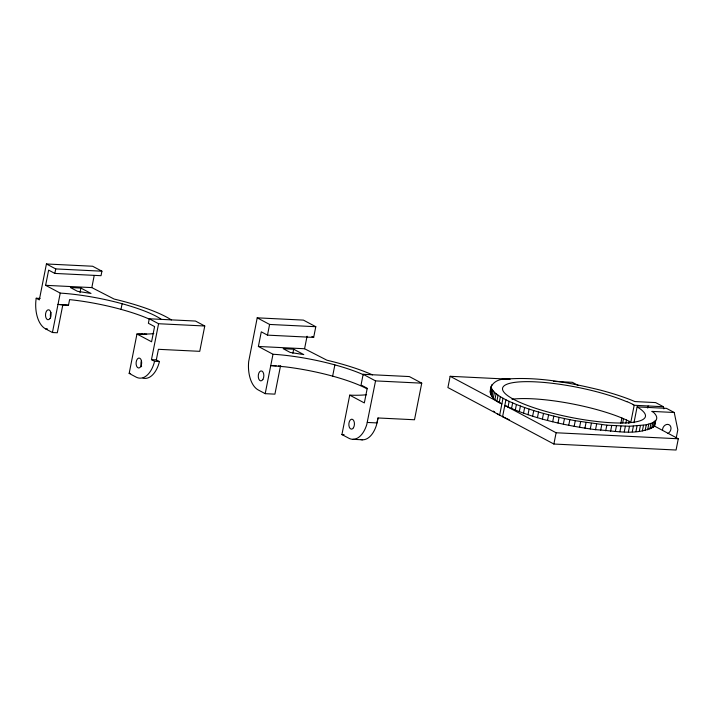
<?xml version="1.0" encoding="UTF-8"?>
<svg xmlns="http://www.w3.org/2000/svg" width="714" height="714" viewBox="0 0 714 714"><rect width="100%" height="100%" fill="white"/><g stroke="black" fill="none" stroke-linecap="round" stroke-linejoin="round"><path stroke-width="1.07" d="M655.738 420.519L654.622 426.151L678.3 438.771L676.069 450.025L553.877 444.028L447.91 387.559L450.141 376.296L501.888 403.865C483.449 396.877 488.43 377.938 507.618 378.973C538.543 376.787 569.469 382.597 599.403 389.871A84.261 17.805 11.2 0 1 631.613 400.197L634.916 401.571L655.639 402.589L663.413 406.73L663.859 408.89M490.17 392.62L491.384 385.819M40.109 298.434L36.218 298.238L35.914 300.424A26.454 14.798 -87.2 0 0 45.5 328.824L52.434 332.519L57.298 332.76L62.859 304.664M363.158 374.297L375.546 380.901L366.782 424.509A26.454 14.798 -87.2 0 1 348.851 438.244L341.926 434.558L349.726 395.145L364.336 402.928L367.237 388.291L361.043 384.989L363.158 374.297L409.345 376.564L421.742 383.168L414.495 419.761L378.027 417.967L376.51 424.991A26.454 14.798 -87.2 0 1 360.579 439.521M620.859 423.277L621.894 418.002L620.314 417.36A72.81 15.387 11.2 0 0 511.965 399.224M622.679 422.902L623.509 418.69L621.894 418.002M625.866 423.179L626.481 420.01L623.509 418.69M628.82 423.447L629.23 421.331L626.481 420.01M160.953 319.042A72.81 15.387 11.2 0 0 124.959 304.53L120.612 303.325A72.81 15.387 11.2 0 0 61.779 293.204L60.235 293.115L45.625 285.323L48.641 270.124L54.835 273.426L101.022 275.693L101.915 271.195L92.624 266.242L46.428 263.975L39.315 299.889L36.218 298.238M54.835 273.426L55.728 268.919L46.428 263.975M52.434 332.519L60.235 293.115M68.482 305.244L57.995 304.423L68.482 305.244L69.597 299.621L73.551 300.058A72.81 15.387 11.2 0 1 119.497 308.957L123.843 310.162A72.81 15.387 11.2 0 1 149.815 319.337M79.977 292.758L80.905 288.072L70.436 287.555L77.487 291.312L90.999 293.445L80.905 288.072M171.405 319.952A84.555 17.868 11.2 0 0 114.133 299.059L91.82 287.599L94.186 275.649M120.996 309.367L122.112 303.736M136.963 334L151.573 341.783L154.581 326.584L148.387 323.281L149.28 318.783L158.579 323.728L151.466 359.651L154.563 361.302L154.019 363.364A26.454 14.798 -87.2 0 1 136.097 377.099L129.163 373.413L136.963 334L146.691 334.473L145.942 334.081M141.827 334.241L141.943 333.634M142.952 378.134A26.454 14.798 -87.2 0 0 158.883 363.604L159.418 361.543L156.321 359.892L158.419 349.307L199.75 351.333L204.766 326.003L195.466 321.05L149.28 318.783M363.694 374.85A72.81 15.387 11.2 0 0 337.722 365.675L333.376 364.47A72.81 15.387 11.2 0 0 274.542 354.349L272.998 354.26L258.388 346.468L261.288 331.832L267.482 335.134L313.669 337.41L315.793 326.709L303.396 320.104L257.21 317.837L248.677 361.57A26.454 14.798 -87.2 0 0 258.263 389.969L265.197 393.664L274.917 394.146L280.486 366.05L278.326 365.943M267.482 335.134L269.597 324.442L257.21 317.837M265.197 393.664L272.998 354.26M292.856 353.305L293.668 349.217L283.199 348.7L290.25 352.457L303.762 354.59L293.668 349.217M372.521 374.895A84.555 17.868 11.2 0 0 326.896 360.204L304.575 348.744L307.065 336.196M332.644 376.144L334.866 364.881M378.027 417.967L377.046 422.929L367.326 422.447M491.83 384.721L490.268 391.45M490.438 393.851L491.286 386.988M491.045 395.145L492.16 389.523L491.544 388.229M492.008 396.502L493.124 390.87L492.16 389.523M493.32 397.894L494.436 392.272L493.124 390.87M494.972 399.34L496.087 393.709L494.436 392.272M496.953 400.822L498.069 395.19L496.087 393.709M499.264 402.33L500.38 396.698L498.069 395.19M500.38 396.698L503.004 398.233L499.657 415.12L497.033 413.584M503.004 398.233L505.931 399.786L502.585 416.673L509.305 419.805M654.622 426.151C637.236 436.522 614.709 430.578 595.521 429.685C565.649 425.562 535.732 419.172 508.038 406.971L509.144 401.348L505.931 399.786M511.527 408.542L512.643 402.91L509.144 401.348M515.294 410.104L516.409 404.472L512.643 402.91M519.301 411.657L520.417 406.034L516.409 404.472M523.532 413.201L524.647 407.569L520.417 406.034M527.985 414.718L529.101 409.086L524.647 407.569M532.626 416.2L533.742 410.577L529.101 409.086M537.437 417.654L538.552 412.023L533.742 410.577M542.399 419.064L543.515 413.433L538.552 412.023M547.495 420.43L548.611 414.798L543.515 413.433M552.698 421.742L553.814 416.11L548.611 414.798M553.877 444.028L556.108 432.764L504.816 405.409L508.038 406.971M557.991 422.991L559.107 417.36L553.814 416.11M563.346 424.178L564.462 418.547L559.107 417.36M568.737 425.294L569.852 419.662L564.462 418.547M574.154 426.338L575.27 420.707L606.829 425.178L629.498 426.267L646.277 424.812L652.739 422.768L656.184 419.948A84.261 17.805 11.2 0 0 653.587 412.397L651.82 411.389L674.23 412.496L677.827 429.801L676.176 438.128M579.554 427.302L580.669 421.671M584.936 428.186L586.051 422.554M590.264 428.98L591.379 423.348M595.521 429.685L596.636 424.054M600.67 430.292L601.786 424.66M605.713 430.81L606.829 425.178M610.604 431.229L611.719 425.598M615.343 431.551L616.459 425.919M619.895 431.765L621.01 426.133M624.25 431.881L625.366 426.249M628.382 431.899L629.498 426.267M632.586 404.41L634.184 405.249L630.837 422.144L629.23 421.331M632.274 431.809L633.389 426.178M633.978 422.724L637.111 406.891L666.483 408.363L674.23 412.496M635.915 431.613L637.031 425.981M639.28 431.318L640.396 425.696M642.368 430.926L643.484 425.303M647.759 408.087L648.169 405.98L663.413 406.73M645.161 430.435L646.277 424.812M647.634 429.855L648.749 424.223M649.794 429.168L650.909 423.545M651.623 428.4L652.739 422.768M653.123 427.543L654.238 421.912M654.265 426.597L655.381 420.965M366.987 388.809A72.81 15.387 11.2 0 0 335.491 376.93L331.144 375.734A72.81 15.387 11.2 0 0 285.198 366.835L270.758 365.568L276.166 365.836M138.445 334.054L148.878 333.974A72.81 15.387 11.2 0 0 153.822 333.59M129.163 373.413L130.644 373.467M349.726 395.145L351.208 395.199A72.81 15.387 11.2 0 0 366.585 394.735M343.407 434.612L341.926 434.558L344.086 434.656M55.728 268.919L101.915 271.195M45.625 285.323L91.82 287.599M269.597 324.442L315.793 326.709M158.579 323.728L204.766 326.003M45.5 328.824L47.445 328.922M258.388 346.468L304.575 348.744M151.466 359.651L156.321 359.892M154.563 361.302L159.418 361.543M450.141 376.296L510.126 379.241M553.448 381.374L572.333 382.302L578.028 385.337M375.546 380.901L421.742 383.168M556.108 432.764L678.3 438.771M352.912 439.315L362.632 439.797M634.184 405.249L648.169 405.98M569.852 419.662L575.27 420.707M280.486 366.05L281.245 366.389M311.902 336.464L313.669 337.41M144.514 334.098L145.076 334.402M637.111 406.891L637.343 407.025A72.81 15.387 11.2 0 1 609.176 422.617A72.81 15.387 11.2 0 1 512.929 398.947A72.81 15.387 11.2 0 1 534.929 381.829L538.838 382.052A72.81 15.387 11.2 0 1 626.901 401.777M493.401 411.094L494.722 412.076M627.311 401.759A72.81 15.646 11 0 1 633.006 404.427M662.521 430.114A4.989 3.998 -61.9 0 1 666.314 424.571A4.989 3.998 -61.9 0 1 670.919 427.409A4.989 3.998 -61.9 0 1 667.92 433.452M141.604 366.71A4.989 2.794 -87.2 0 1 141.443 360.677M50.623 317.382A4.989 2.794 -87.2 0 1 50.855 312.402M140.685 366.639A4.989 2.794 -87.2 0 0 139.828 358.241A4.989 2.794 -87.2 0 0 136.124 364.202A4.989 2.794 -87.2 0 0 140.685 366.639M50.096 318.364A4.989 2.794 -87.2 0 0 49.239 309.965A4.989 2.794 -87.2 0 0 45.535 315.927A4.989 2.794 -87.2 0 0 50.096 318.364M353.448 427.784A4.989 2.794 -87.2 0 0 352.591 419.386A4.989 2.794 -87.2 0 0 348.887 425.348A4.989 2.794 -87.2 0 0 353.448 427.784M262.859 379.509A4.989 2.794 -87.2 0 0 262.002 371.11A4.989 2.794 -87.2 0 0 258.298 377.072A4.989 2.794 -87.2 0 0 262.859 379.509"/></g></svg>
